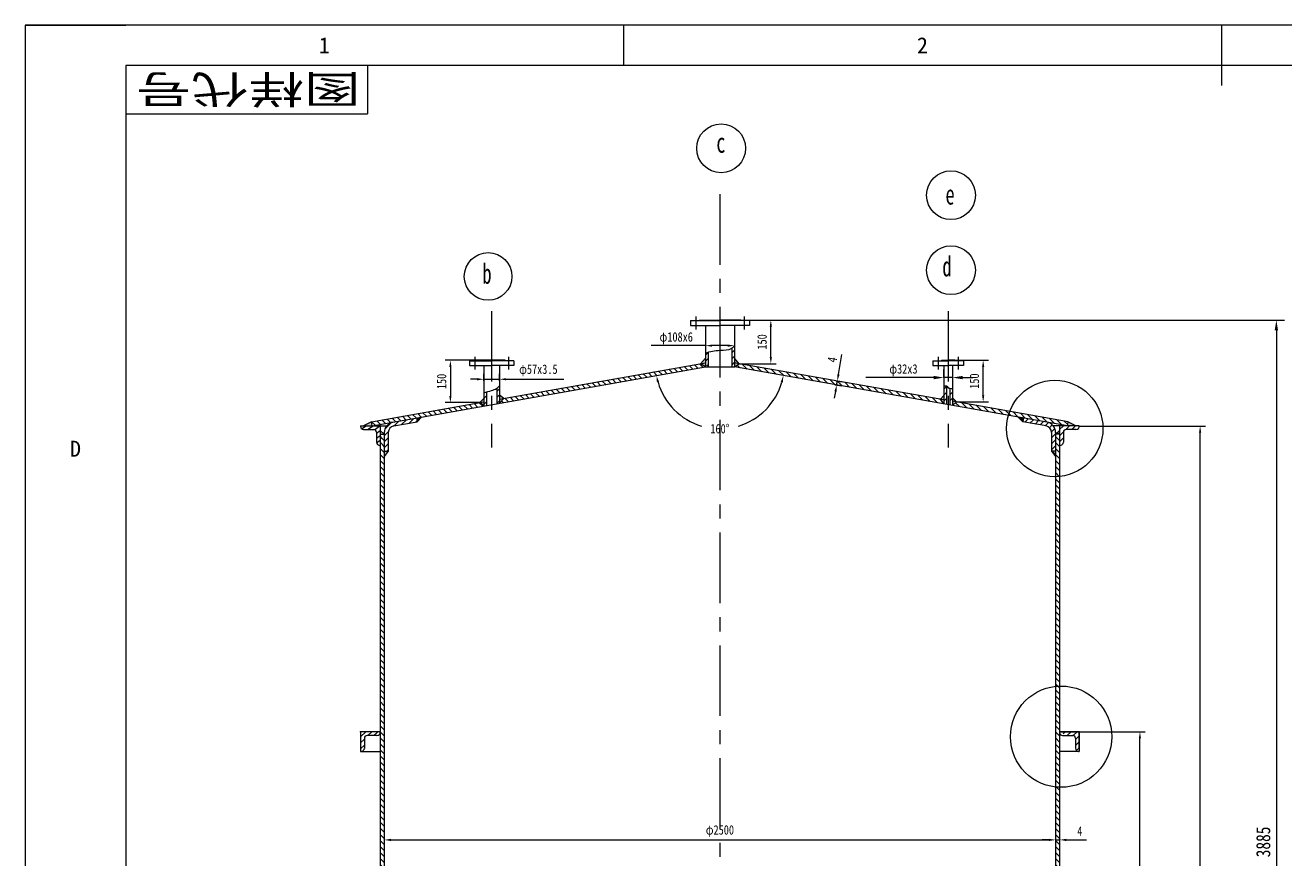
# Model space of a CAD drawing. Extents: x -391 to 8535, y -402 to 12465.
# Drawn here: x -375 to 4316, y 9362 to 12465 of the extents above; entities that cross this region are included whole.
import ezdxf
from ezdxf.enums import TextEntityAlignment as Align

# ---------------------------------------------------------------- set-up
doc = ezdxf.new("R2010")
doc.units = 0
doc.header["$LTSCALE"] = 15
doc.linetypes.add('CENTER', pattern=[2, 1.25, -0.25, 0.25, -0.25])
doc.layers.get('0').update_dxf_attribs({"linetype": 'CONTINUOUS'})
doc.layers.get('DEFPOINTS').update_dxf_attribs({"linetype": 'CONTINUOUS'})
for name, color, linetype in [('1轮廓实线层', 7, 'CONTINUOUS'), ('2细线层', 3, 'CONTINUOUS'), ('3中心线层', 1, 'CENTER'), ('5剖面线层', 2, 'CONTINUOUS'), ('6文字层', 3, 'CONTINUOUS'), ('7标注层', 4, 'CONTINUOUS'), ('8符号标注层', 31, 'CONTINUOUS'), ('PARA2', 7, 'CONTINUOUS'), ('图框层', 7, 'CONTINUOUS')]:
    doc.layers.add(name, color=color, linetype=linetype)
doc.styles.add('PC_TEXTSTYLE', font='simfang.ttf', dxfattribs={"width": 0.8})
doc.dimstyles.new('TH_GBDIM', dxfattribs={"dimscale": 15, "dimtxt": 3.5, "dimasz": 2.5, "dimexe": 2, "dimexo": 0, "dimgap": 1.5, "dimtad": 1, "dimdec": 1, "dimzin": 0, "dimdsep": 46, "dimtxsty": 'PC_TEXTSTYLE', "dimcen": 2.5, "dimadec": 0, "dimazin": 0, "dimtfac": 0.714286, "dimtdec": 4, "dimtmove": 0, "dimatfit": 3, "dimfxl": 0, "dimtolj": 1, "dimtzin": 0, "dimarcsym": 0})
pattern_1 = [(45, (369.862, 4102.847), (-11.22532, 11.22532), [])]
pattern_2 = [(135, (369.862, 4102.847), (-11.22532, -11.22532), [])]

# ---------------------------------------------------------------- blocks, each defined once
blk = doc.blocks.new('*D13')
at = {"color": 0, "linetype": 'ByBlock', "ltscale": 14}
for p, q in [((992.2, 7114.8), (818.5, 7114.8)), ((838.5, 7089.8), (838.5, 6982.1)), ((948.5, 6957.1), (818.5, 6957.1))]:
    blk.add_line(p, q, dxfattribs=at)
for points in [[(834.4, 7089.8), (842.7, 7089.8), (838.5, 7114.8)], [(834.4, 6982.1), (842.7, 6982.1), (838.5, 6957.1)]]:
    blk.add_solid(points, dxfattribs=at)
at = {"layer": 'DEFPOINTS', "color": 0, "linetype": 'ByBlock', "ltscale": 14}
for p in [(992.2, 7114.8), (838.5, 6957.1), (948.5, 6957.1)]:
    blk.add_point(p, dxfattribs=at)
at = {"color": 3, "linetype": 'ByBlock', "ltscale": 14, "insert": (806, 7035.9), "char_height": 35, "attachment_point": 5, "rotation": 90, "style": 'PC_TEXTSTYLE'}
blk.add_mtext('\\A1;150{}{}', dxfattribs=at)
blk = doc.blocks.new('*D17')
at = {"color": 0, "linetype": 'ByBlock', "ltscale": 14}
for p, q in [((1919.7, 7264.2), (2051.8, 7264.2)), ((2031.8, 7127), (2031.8, 7239.2)), ((1914.1, 7102), (2051.8, 7102))]:
    blk.add_line(p, q, dxfattribs=at)
for points in [[(2027.6, 7239.2), (2036, 7239.2), (2031.8, 7264.2)], [(2027.6, 7127), (2036, 7127), (2031.8, 7102)]]:
    blk.add_solid(points, dxfattribs=at)
at = {"layer": 'DEFPOINTS', "color": 0, "linetype": 'ByBlock', "ltscale": 14}
for p in [(1919.7, 7264.2), (2031.8, 7264.2), (1914.1, 7102)]:
    blk.add_point(p, dxfattribs=at)
at = {"color": 3, "linetype": 'ByBlock', "ltscale": 14, "insert": (1999.3, 7183.1), "char_height": 35, "attachment_point": 5, "rotation": 90, "style": 'PC_TEXTSTYLE'}
blk.add_mtext('\\A1;150{}{}', dxfattribs=at)
blk = doc.blocks.new('*D18')
at = {"color": 0, "linetype": 'ByBlock', "ltscale": 14}
for start, end in [(195.9748, 253.3794), (286.6206, 344.0252)]:
    blk.add_arc((1842.2, 7099.4), 239.8, start, end, dxfattribs=at)
for points in [[(1607.5, 7032.5), (1615.6, 7034.3), (1606, 7057.8)], [(2068.7, 7034.3), (2076.8, 7032.5), (2078.4, 7057.8)]]:
    blk.add_solid(points, dxfattribs=at)
at = {"layer": 'DEFPOINTS', "color": 0, "linetype": 'ByBlock', "ltscale": 14}
for p in [(1788.2, 7089.9), (1896.2, 7089.9), (547.3, 6871.1), (1734.5, 6885.1), (3137, 6871.1)]:
    blk.add_point(p, dxfattribs=at)
at = {"color": 3, "linetype": 'ByBlock', "ltscale": 14, "insert": (1842.2, 6859.6), "char_height": 35, "attachment_point": 5, "style": 'PC_TEXTSTYLE'}
blk.add_mtext('\\A1;160°{}{}', dxfattribs=at)
blk = doc.blocks.new('*D22')
at = {"color": 0, "linetype": 'ByBlock', "ltscale": 14}
for p, q in [((2717.2, 7114.8), (2842.5, 7114.8)), ((2822.5, 6984.4), (2822.5, 7089.8)), ((2722.6, 6959.4), (2842.5, 6959.4))]:
    blk.add_line(p, q, dxfattribs=at)
for points in [[(2818.4, 7089.8), (2826.7, 7089.8), (2822.5, 7114.8)], [(2818.4, 6984.4), (2826.7, 6984.4), (2822.5, 6959.4)]]:
    blk.add_solid(points, dxfattribs=at)
at = {"layer": 'DEFPOINTS', "color": 0, "linetype": 'ByBlock', "ltscale": 14}
for p in [(2717.2, 7114.8), (2822.5, 7114.8), (2722.6, 6959.4)]:
    blk.add_point(p, dxfattribs=at)
at = {"color": 3, "linetype": 'ByBlock', "ltscale": 14, "insert": (2790, 7037.1), "char_height": 35, "attachment_point": 5, "rotation": 90, "style": 'PC_TEXTSTYLE'}
blk.add_mtext('\\A1;150{}{}', dxfattribs=at)
blk = doc.blocks.new('*D25')
at = {"color": 0, "linetype": 'ByBlock', "ltscale": 14}
for p, q in [((3092.2, 5447.2), (3092.2, 5309.1)), ((3107.2, 5447.2), (3107.2, 5309.1)), ((3067.2, 5329.1), (3042.2, 5329.1)), ((3092.2, 5329.1), (3107.2, 5329.1)), ((3132.2, 5329.1), (3207.2, 5329.1))]:
    blk.add_line(p, q, dxfattribs=at)
for points in [[(3067.2, 5333.3), (3067.2, 5324.9), (3092.2, 5329.1)], [(3132.2, 5333.3), (3132.2, 5324.9), (3107.2, 5329.1)]]:
    blk.add_solid(points, dxfattribs=at)
at = {"layer": 'DEFPOINTS', "color": 0, "linetype": 'ByBlock', "ltscale": 14}
for p in [(3092.2, 5447.2), (3107.2, 5447.2), (3107.2, 5329.1)]:
    blk.add_point(p, dxfattribs=at)
at = {"color": 3, "linetype": 'ByBlock', "ltscale": 14, "insert": (3182.2, 5361.6), "char_height": 35, "attachment_point": 5, "style": 'PC_TEXTSTYLE'}
blk.add_mtext('\\A1;4{}{}', dxfattribs=at)
blk = doc.blocks.new('*D29')
at = {"color": 0, "linetype": 'ByBlock', "ltscale": 14}
for p, q in [((3180.2, 5731.7), (3426.3, 5731.7)), ((3406.3, 4606.7), (3406.3, 5706.7)), ((3426.3, 4581.7), (3386.3, 4581.7))]:
    blk.add_line(p, q, dxfattribs=at)
for points in [[(3402.1, 5706.7), (3410.4, 5706.7), (3406.3, 5731.7)], [(3402.1, 4606.7), (3410.4, 4606.7), (3406.3, 4581.7)]]:
    blk.add_solid(points, dxfattribs=at)
at = {"layer": 'DEFPOINTS', "color": 0, "linetype": 'ByBlock', "ltscale": 14}
for p in [(3180.2, 5731.7), (3406.3, 5731.7), (3426.3, 4581.7)]:
    blk.add_point(p, dxfattribs=at)
at = {"color": 3, "linetype": 'ByBlock', "ltscale": 14, "insert": (3373.8, 5156.7), "char_height": 35, "attachment_point": 5, "rotation": 90, "style": 'PC_TEXTSTYLE'}
blk.add_mtext('\\A1;1150{}{}', dxfattribs=at)
blk = doc.blocks.new('*D31')
at = {"color": 0, "linetype": 'ByBlock', "ltscale": 14}
for p, q in [((2283.8, 7062.2), (2296.8, 7136)), ((2273.3, 7038.6), (2299.2, 7034.1)), ((2276.9, 7022.8), (2279.5, 7037.5)), ((2272.5, 6998.1), (2268.2, 6973.5)), ((2270.7, 7023.8), (2296.6, 7019.3))]:
    blk.add_line(p, q, dxfattribs=at)
for points in [[(2279.7, 7062.9), (2287.9, 7061.4), (2279.5, 7037.5)], [(2268.4, 6998.9), (2276.6, 6997.4), (2276.9, 7022.8)]]:
    blk.add_solid(points, dxfattribs=at)
at = {"layer": 'DEFPOINTS', "color": 0, "linetype": 'ByBlock', "ltscale": 14}
for p in [(2273.3, 7038.6), (2279.5, 7037.5), (2270.7, 7023.8)]:
    blk.add_point(p, dxfattribs=at)
at = {"color": 0, "linetype": 'ByBlock', "ltscale": 14, "insert": (2260.5, 7117), "char_height": 35, "attachment_point": 5, "rotation": 80, "style": 'PC_TEXTSTYLE'}
blk.add_mtext('\\A1;4{}{}', dxfattribs=at)
blk = doc.blocks.new('*D32')
at = {"color": 0, "linetype": 'ByBlock', "ltscale": 14}
for p, q in [((3180.2, 6869.8), (3650.4, 6869.8)), ((3630.4, 3404), (3630.4, 6844.8)), ((3426.3, 3379), (3650.4, 3379))]:
    blk.add_line(p, q, dxfattribs=at)
for points in [[(3626.2, 6844.8), (3634.6, 6844.8), (3630.4, 6869.8)], [(3626.2, 3404), (3634.6, 3404), (3630.4, 3379)]]:
    blk.add_solid(points, dxfattribs=at)
at = {"layer": 'DEFPOINTS', "color": 0, "linetype": 'ByBlock', "ltscale": 14}
for p in [(3180.2, 6869.8), (3630.4, 6869.8), (3426.3, 3379)]:
    blk.add_point(p, dxfattribs=at)
at = {"color": 3, "linetype": 'ByBlock', "ltscale": 14, "insert": (3597.9, 5124.4), "char_height": 35, "attachment_point": 5, "rotation": 90, "style": 'PC_TEXTSTYLE'}
blk.add_mtext('\\A1;3500{}{}', dxfattribs=at)
blk = doc.blocks.new('*D61')
at = {"color": 0, "linetype": 'ByBlock', "ltscale": 14}
for p, q in [((2212, 11367), (4314.2, 11367)), ((4284.2, 11329.5), (4284.2, 7519.4)), ((4020.3, 7481.9), (4314.2, 7481.9))]:
    blk.add_line(p, q, dxfattribs=at)
for points in [[(4278, 11329.5), (4290.5, 11329.5), (4284.2, 11367)], [(4278, 7519.4), (4290.5, 7519.4), (4284.2, 7481.9)]]:
    blk.add_solid(points, dxfattribs=at)
at = {"layer": 'DEFPOINTS', "color": 0, "linetype": 'ByBlock', "ltscale": 14}
for p in [(2212, 11367), (4020.3, 7481.9), (4284.2, 7481.9)]:
    blk.add_point(p, dxfattribs=at)
at = {"color": 3, "linetype": 'ByBlock', "ltscale": 14, "insert": (4235.5, 9424.4), "char_height": 52.5, "attachment_point": 5, "rotation": 90, "style": 'PC_TEXTSTYLE'}
blk.add_mtext('\\A1;3885{}{}', dxfattribs=at)

msp = doc.modelspace()

# ---------------------------------------------------------------- hatches: boundary and pattern name
at = {"layer": '5剖面线层', "ltscale": 14}
h = msp.add_hatch(dxfattribs=at)
h.set_pattern_fill('ANSI31', color=256, scale=5, style=0)
h.set_pattern_definition([(45, (971.168, 6233.18), (-11.22532, 11.22532), [])])
edge = h.paths.add_edge_path()
edge.add_spline(control_points=[(2168.02, 11247.79), (2164.68, 11247.02), (2161.35, 11246.22), (2158.02, 11245.43)], knot_values=[0, 0, 0, 0, 10.4455909, 10.4455909, 10.4455909, 10.4455909], degree=3, periodic=0)
edge.add_line((2158.02, 11245.43), (2158.02, 11197.03))
edge.add_line((2158.02, 11197.03), (2168.02, 11197.03))
edge.add_line((2168.02, 11197.03), (2168.02, 11247.79))
edge = h.paths.add_edge_path()
edge.add_spline(control_points=[(2266.02, 11271.89), (2262.83, 11268.48), (2259.65, 11265.07), (2256.02, 11262.55)], knot_values=[99.4847343, 99.4847343, 99.4847343, 99.4847343, 113.1677963, 113.1677963, 113.1677963, 113.1677963], degree=3, periodic=0)
edge.add_line((2256.02, 11262.55), (2256.02, 11197.03))
edge.add_line((2256.02, 11197.03), (2266.02, 11197.03))
edge.add_line((2266.02, 11197.03), (2266.02, 11271.89))
h = msp.add_hatch(color=256, dxfattribs=at)
h.paths.add_polyline_path([(2158.02, 11224.83), (2140.06, 11204.81), (2158.02, 11207.97)])
h.paths.add_polyline_path([(2158.02, 11207.97), (2140.06, 11204.81), (2158.02, 11192.74)])
h.paths.add_polyline_path([(2266.02, 11224.83), (2266.02, 11207.97), (2283.97, 11204.81)])
h.paths.add_polyline_path([(2283.97, 11204.81), (2266.02, 11207.97), (2266.02, 11192.74)])
h = msp.add_hatch(dxfattribs=at)
h.set_pattern_fill('ANSI31', color=256, scale=5, angle=90, style=0)
h.set_pattern_definition(pattern_2)
h.paths.add_polyline_path([(914.55, 10988.72), (917.16, 10973.94), (1333.02, 11047.27), (1333.02, 11047.62), (1318.34, 11059.91)])
h.paths.add_polyline_path([(1407.4, 11075.62), (1391.02, 11057.5), (2158.02, 11192.74), (2140.06, 11204.81)])
h = msp.add_hatch(dxfattribs=at)
h.set_pattern_fill('ANSI31', color=256, scale=5, angle=90, style=0)
h.set_pattern_definition(pattern_2)
h.paths.add_polyline_path([(2283.97, 11204.81), (2266.02, 11192.74), (3045.52, 11055.29), (3033.02, 11072.73)])
h.paths.add_polyline_path([(3092.51, 11062.24), (3078.52, 11049.47), (3506.88, 10973.94), (3509.48, 10988.72)])
h = msp.add_hatch(dxfattribs=at)
h.set_pattern_fill('ANSI31', color=256, scale=5, style=0)
h.set_pattern_definition([(45, (-1278.832, 6083.761), (-11.22532, 11.22532), [])])
edge = h.paths.add_edge_path()
edge.add_spline(control_points=[(1343.02, 11099.32), (1339.68, 11098.22), (1336.35, 11097.11), (1333.02, 11096.01)], knot_values=[0, 0, 0, 0, 10.6050562, 10.6050562, 10.6050562, 10.6050562], degree=3, periodic=0)
edge.add_line((1333.02, 11096.01), (1333.02, 11047.62))
edge.add_line((1333.02, 11047.62), (1343.02, 11047.62))
edge.add_line((1343.02, 11047.62), (1343.02, 11099.32))
edge = h.paths.add_edge_path()
edge.add_spline(control_points=[(1391.02, 11122.47), (1387.87, 11119.08), (1384.72, 11115.68), (1381.02, 11113.13)], knot_values=[50.9990638, 50.9990638, 50.9990638, 50.9990638, 64.6821258, 64.6821258, 64.6821258, 64.6821258], degree=3, periodic=0)
edge.add_line((1381.02, 11113.13), (1381.02, 11047.62))
edge.add_line((1381.02, 11047.62), (1391.02, 11047.62))
edge.add_line((1391.02, 11047.62), (1391.02, 11122.47))
h = msp.add_hatch(color=256, dxfattribs=at)
h.paths.add_polyline_path([(1318.34, 11059.91), (1333.02, 11047.62), (1333.02, 11062.5)])
h.paths.add_polyline_path([(1318.34, 11059.91), (1333.02, 11062.5), (1333.02, 11074.7)])
h.paths.add_polyline_path([(1391.02, 11057.5), (1407.4, 11075.62), (1391.02, 11072.73)])
h.paths.add_polyline_path([(1391.02, 11072.73), (1407.4, 11075.62), (1391.02, 11087.64)])
h = msp.add_hatch(color=256, dxfattribs=at)
h.paths.add_polyline_path([(3045.52, 11086.5), (3033.02, 11072.73), (3045.52, 11070.53)])
h.paths.add_polyline_path([(3045.52, 11070.53), (3033.02, 11072.73), (3045.52, 11055.29)])
h.paths.add_polyline_path([(3078.52, 11064.71), (3092.51, 11062.24), (3078.52, 11078.14)])
h.paths.add_polyline_path([(3092.51, 11062.24), (3078.52, 11064.71), (3078.52, 11049.47)])
h = msp.add_hatch(color=256, dxfattribs=at)
h.paths.add_polyline_path([(917.15, 10973.94), (917.16, 10973.94), (914.55, 10988.72), (884.81, 10973.94)])
h.paths.add_polyline_path([(962.02, 10942.45), (947.02, 10955.88), (947.02, 10942.45)])
h.paths.add_polyline_path([(962.02, 10878.93), (962.02, 10859.27), (977.02, 10878.93)])
h = msp.add_hatch(dxfattribs=at)
h.set_pattern_fill('ANSI31', color=256, scale=5, style=0)
h.set_pattern_definition(pattern_1)
h.paths.add_polyline_path([(997.68, 10972.91), (1084.5, 10988.22), (1081.89, 11002.99), (995.07, 10987.68, 0.3639702), (962.02, 10948.29), (962.02, 10878.93), (977.02, 10878.93), (977.02, 10948.29, -0.3639702)])
for points in [[(1102.34, 11006.6), (1081.89, 11002.99), (1084.5, 10988.22)], [(3342.14, 11002.99), (3321.7, 11006.6), (3339.54, 10988.22)]]:
    msp.add_hatch(color=256, dxfattribs=at).paths.add_polyline_path(points)
h = msp.add_hatch(dxfattribs=at)
h.set_pattern_fill('ANSI31', color=256, scale=5, style=0)
h.set_pattern_definition(pattern_1)
h.paths.add_polyline_path([(3447.02, 10948.29), (3447.02, 10878.93), (3462.02, 10878.93), (3462.02, 10948.29, 0.3639702), (3428.96, 10987.68), (3342.14, 11002.99), (3339.54, 10988.22), (3426.36, 10972.91, -0.3639702)])
h = msp.add_hatch(color=256, dxfattribs=at)
h.paths.add_polyline_path([(3539.23, 10973.94), (3509.48, 10988.72), (3506.88, 10973.94)])
h.paths.add_polyline_path([(3462.02, 10942.45), (3477.02, 10942.45), (3477.02, 10955.88)])
h.paths.add_polyline_path([(3462.02, 10859.27), (3462.02, 10878.93), (3447.02, 10878.93)])
h = msp.add_hatch(dxfattribs=at)
h.set_pattern_fill('ANSI31', color=256, scale=5, angle=90, style=0)
h.set_pattern_definition(pattern_2)
h.paths.add_polyline_path([(962.02, 10942.45), (947.02, 10942.45), (947.02, 10926.68), (962.02, 10926.68)])
h = msp.add_hatch(dxfattribs=at)
h.set_pattern_fill('ANSI31', color=256, scale=5, angle=90, style=0)
h.set_pattern_definition(pattern_2)
h.paths.add_polyline_path([(3491.02, 10912.28), (3491.02, 10949.94, -0.4142136), (3501.02, 10959.94), (3538.69, 10959.94, 0.3962838), (3550.02, 10971.27), (3550.02, 10971.99, -0.4323736), (3537.97, 10959.94), (3501.02, 10959.94, 0.4142136), (3491.02, 10949.94), (3491.02, 10913.08, -0.4770783), (3477.02, 10900.95), (3477.02, 10642.97), (3462.02, 10642.97), (3462.02, 10859.27), (3447.02, 10878.93), (3462.02, 10878.93), (3462.02, 10942.45), (3477.02, 10955.88), (3477.02, 10910.95), (3477.02, 10910.95), (3477.02, 10900.95, 0.4566638)])
h = msp.add_hatch(dxfattribs=at)
h.set_pattern_fill('ANSI31', color=256, scale=5, style=0)
h.set_pattern_definition(pattern_1)
h.paths.add_polyline_path([(3501.02, 10959.94), (3538.69, 10959.94, 0.3962838), (3550.02, 10971.27), (3550.02, 10971.99, 0.0420497), (3549.8, 10973.94), (3477.02, 10973.95), (3477.02, 10910.95), (3477.02, 10910.95), (3477.02, 10900.95, 0.4566638), (3491.02, 10912.28), (3491.02, 10949.94, -0.4142136)])
h = msp.add_hatch(dxfattribs=at)
h.set_pattern_fill('ANSI31', color=256, scale=5, angle=90, style=0)
h.set_pattern_definition(pattern_2)
h.paths.add_polyline_path([(962.02, 10926.68), (947.02, 10926.68), (947.02, 10910.95), (947.02, 10910.95), (947.02, 10910.08), (962.02, 10910.08)])
h = msp.add_hatch(dxfattribs=at)
h.set_pattern_fill('ANSI31', color=256, scale=5, angle=90, style=0)
h.set_pattern_definition(pattern_2)
h.paths.add_polyline_path([(962.02, 10910.08), (947.02, 10910.08), (947.02, 10849.44), (962.02, 10849.44)])
h = msp.add_hatch(dxfattribs=at)
h.set_pattern_fill('ANSI31', color=256, scale=5, angle=90, style=0)
h.set_pattern_definition(pattern_2)
h.paths.add_polyline_path([(947.02, 10849.44), (962.02, 10849.44), (962.02, 10900.95), (947.02, 10900.95)])
h = msp.add_hatch(dxfattribs=at)
h.set_pattern_fill('ANSI31', color=256, scale=5, angle=90, style=0)
h.set_pattern_definition(pattern_2)
h.paths.add_polyline_path([(962.02, 10849.44), (947.02, 10849.44), (947.02, 10001.32), (962.02, 10001.32)])
h = msp.add_hatch(dxfattribs=at)
h.set_pattern_fill('ANSI31', color=256, scale=5, angle=90, style=0)
h.set_pattern_definition(pattern_2)
h.paths.add_polyline_path([(3477.02, 10642.97), (3462.02, 10642.97), (3462.02, 9891.82), (3477.02, 9891.82)])
h = msp.add_hatch(dxfattribs=at)
h.set_pattern_fill('ANSI31', color=256, scale=5, angle=90, style=0)
h.set_pattern_definition(pattern_2)
h.paths.add_polyline_path([(962.02, 10001.32), (947.02, 10001.32), (947.02, 9832.57, -0.0153348), (947.02, 9831.85), (947.02, 9820.52, -0.1526864), (947.02, 9820.52), (947.02, 9761.52), (962.02, 9761.52)])
h = msp.add_hatch(dxfattribs=at)
h.set_pattern_fill('ANSI31', color=256, scale=5, angle=90, style=0)
h.set_pattern_definition(pattern_2)
h.paths.add_polyline_path([(3477.02, 9891.82), (3462.02, 9891.82), (3462.02, 9834.52), (3477.02, 9834.52)])
h = msp.add_hatch(dxfattribs=at)
h.set_pattern_fill('ANSI31', color=256, scale=5, style=0)
h.set_pattern_definition(pattern_1)
h.paths.add_polyline_path([(940.82, 9834.52), (874.02, 9834.52), (874.02, 9761.52), (874.02, 9761.52), (878.2, 9761.52, 0.3540228), (888.02, 9772.85), (888.02, 9810.52, -0.4142136), (898.02, 9820.52), (935.69, 9820.52, 0.1149403), (940.82, 9821.88)])
h = msp.add_hatch(dxfattribs=at)
h.set_pattern_fill('ANSI31', color=256, scale=5, angle=90, style=0)
h.set_pattern_definition(pattern_2)
h.paths.add_polyline_path([(3477.02, 9820.52, -0.1526864), (3477.02, 9820.52), (3477.02, 9834.52), (3462.02, 9834.52), (3462.02, 9761.52), (3477.02, 9761.52)])
h = msp.add_hatch(dxfattribs=at)
h.set_pattern_fill('ANSI31', color=256, scale=5, style=0)
h.set_pattern_definition(pattern_1)
h.paths.add_polyline_path([(3550.02, 9834.52), (3490.74, 9834.52), (3489.01, 9820.52), (3526.02, 9820.52, -0.4142136), (3536.02, 9810.52), (3536.02, 9772.85, 0.4566675), (3550.02, 9761.52)])
h = msp.add_hatch(dxfattribs=at)
h.set_pattern_fill('ANSI31', color=256, scale=5, angle=90, style=0)
h.set_pattern_definition(pattern_2)
h.paths.add_polyline_path([(962.02, 9761.52), (947.02, 9761.52), (947.02, 9138.3), (962.02, 9138.3)])
h = msp.add_hatch(dxfattribs=at)
h.set_pattern_fill('ANSI31', color=256, scale=5, angle=90, style=0)
h.set_pattern_definition(pattern_2)
h.paths.add_polyline_path([(3477.02, 9761.52), (3462.02, 9761.52), (3462.02, 9458.27), (3477.02, 9458.27)])
h = msp.add_hatch(dxfattribs=at)
h.set_pattern_fill('ANSI31', color=256, scale=5, angle=90, style=0)
h.set_pattern_definition(pattern_2)
h.paths.add_polyline_path([(3477.02, 9458.27), (3462.02, 9458.27), (3462.02, 8684.52), (3477.02, 8684.52)])

# ---------------------------------------------------------------- linework, layer by layer
at = {"ltscale": 14}
for p, q in [((3479.69, 10900.95), (3477.02, 10900.95)), ((876.69, 9761.52), (874.02, 9761.52)), ((3547.35, 9761.52), (3550.02, 9761.52))]:
    msp.add_line(p, q, dxfattribs=at)
at = {"layer": '1轮廓实线层', "ltscale": 14}
for p, q in [((2102.02, 11365.03), (2212.02, 11365.03)), ((2134.52, 11367.03), (2212.02, 11367.03)), ((2289.52, 11367.03), (2212.02, 11367.03)), ((2322.02, 11365.03), (2212.02, 11365.03)), ((2102.02, 11347.03), (2212.02, 11347.03)), ((2322.02, 11347.03), (2212.02, 11347.03)), ((1279.52, 11215.62), (1362.02, 11215.62)), ((1312.02, 11217.62), (1362.02, 11217.62)), ((1412.02, 11217.62), (1362.02, 11217.62)), ((1444.52, 11215.62), (1362.02, 11215.62)), ((2140.06, 11204.81), (2158.02, 11224.83)), ((2214.62, 11217.03), (2214.62, 11217.03)), ((2283.97, 11204.81), (2266.02, 11224.83)), ((3004.52, 11215.62), (3062.02, 11215.62)), ((3037.02, 11217.62), (3062.02, 11217.62)), ((3087.02, 11217.62), (3062.02, 11217.62)), ((3119.52, 11215.62), (3062.02, 11215.62)), ((917.16, 10973.94), (2158.02, 11192.74)), ((1279.52, 11197.62), (1362.02, 11197.62)), ((1444.52, 11197.62), (1362.02, 11197.62)), ((1391.02, 11072.73), (2158.02, 11207.97)), ((2158.02, 11192.74), (2140.06, 11204.81)), ((2158.02, 11192.74), (2266.02, 11192.74)), ((3045.52, 11070.53), (2264.35, 11208.27)), ((2266.02, 11192.74), (2283.97, 11204.81)), ((3506.88, 10973.94), (2266.02, 11192.74)), ((3004.52, 11197.62), (3062.02, 11197.62)), ((3119.52, 11197.62), (3062.02, 11197.62)), ((1318.34, 11059.91), (1333.02, 11074.7)), ((1407.4, 11075.62), (1391.02, 11087.64)), ((1391.02, 11057.5), (1407.4, 11075.62)), ((3033.02, 11072.73), (3045.52, 11086.5)), ((3045.52, 11055.29), (3033.02, 11072.73)), ((3092.51, 11062.24), (3078.52, 11078.14)), ((914.55, 10988.72), (1333.02, 11062.5)), ((1333.02, 11047.62), (1318.34, 11059.91)), ((3509.48, 10988.72), (3078.52, 11064.71)), ((3078.52, 11049.47), (3092.51, 11062.24)), ((914.55, 10988.72), (884.81, 10973.94)), ((917.16, 10973.94), (914.55, 10988.72)), ((997.68, 10972.91), (1084.5, 10988.22)), ((1081.89, 11002.99), (1084.5, 10988.22)), ((1084.5, 10988.22), (1102.34, 11006.6)), ((3339.54, 10988.22), (3321.7, 11006.6)), ((3342.14, 11002.99), (3339.54, 10988.22)), ((3426.36, 10972.91), (3339.54, 10988.22)), ((3506.88, 10973.94), (3509.48, 10988.72)), ((3509.48, 10988.72), (3539.23, 10973.94)), ((874.24, 10973.94), (971.33, 10973.94)), ((885.3, 10959.94), (923.01, 10959.94)), ((923.01, 10959.94), (923.01, 10959.94)), ((932.01, 10973.95), (932.01, 10973.95)), ((933.01, 10949.94), (933.08, 10911.43)), ((947.01, 10973.95), (947.02, 10910.95)), ((947.02, 10973.95), (947.02, 10910.95)), ((962.02, 10942.45), (947.02, 10955.88)), ((947.02, 10942.45), (947.02, 8446.87)), ((947.02, 10942.45), (962.02, 10942.45)), ((962.02, 10948.29), (962.02, 7511.85)), ((977.02, 10948.29), (977.02, 10878.93)), ((3447.02, 10948.29), (3447.02, 10878.93)), ((3477.02, 10973.95), (3452.71, 10973.95)), ((3462.02, 10942.45), (3477.02, 10955.88)), ((3462.02, 10948.29), (3462.02, 8378.05)), ((3477.02, 10942.45), (3462.02, 10942.45)), ((3549.8, 10973.94), (3477.02, 10973.95)), ((3477.02, 10973.95), (3477.02, 10910.95)), ((3477.02, 10973.95), (3477.02, 10910.95)), ((3477.02, 10942.46), (3477.02, 8378.05)), ((3477.02, 10942.46), (3477.02, 9661.28)), ((3491.02, 10949.94), (3491.02, 10912.28)), ((3492.02, 10973.95), (3492.02, 10973.95)), ((3538.69, 10959.94), (3501.02, 10959.94)), ((3550.02, 10973.94), (3550.02, 10971.27)), ((962.02, 10878.93), (977.02, 10878.93)), ((977.02, 10878.93), (962.02, 10859.27)), ((3447.02, 10878.93), (3462.02, 10859.27)), ((3462.02, 10878.93), (3447.02, 10878.93)), ((947.02, 9834.52), (874.02, 9834.52)), ((874.02, 9834.52), (874.02, 9761.52)), ((888.02, 9810.52), (888.02, 9772.85)), ((935.69, 9820.52), (898.02, 9820.52)), ((947.02, 9834.52), (947.02, 9831.85)), ((947.02, 9831.85), (947.02, 9831.85)), ((3477.02, 9834.52), (3550.02, 9834.52)), ((3550.02, 9834.52), (3477.02, 9834.52)), ((3477.02, 9834.52), (3477.02, 9831.85)), ((3488.35, 9820.52), (3526.02, 9820.52)), ((3488.35, 9820.52), (3526.02, 9820.52)), ((3536.02, 9810.52), (3536.02, 9772.85)), ((3536.02, 9810.52), (3536.02, 9772.85)), ((3550.02, 9834.52), (3550.02, 9761.52)), ((3550.02, 9771.52), (3550.02, 9834.52)), ((3565.02, 9834.52), (3565.02, 9834.52)), ((3565.02, 9834.52), (3565.02, 9834.52)), ((874.02, 9761.52), (947.02, 9761.52)), ((3547.35, 9761.52), (3477.02, 9761.52))]:
    msp.add_line(p, q, dxfattribs=at)
at = {"layer": '1轮廓实线层', "ltscale": 21}
for p, q in [((2102.02, 11365.03), (2102.02, 11347.03)), ((2134.52, 11367.03), (2134.52, 11365.03)), ((2289.52, 11367.03), (2289.52, 11365.03)), ((2322.02, 11365.03), (2322.02, 11347.03)), ((2158.02, 11347.03), (2158.02, 11192.74)), ((2266.02, 11347.03), (2266.02, 11192.74)), ((2256.02, 11262.55), (2256.02, 11192.74)), ((1279.52, 11215.62), (1279.52, 11197.62)), ((1312.02, 11217.62), (1312.02, 11215.62)), ((1412.02, 11217.62), (1412.02, 11215.62)), ((1444.52, 11215.62), (1444.52, 11197.62)), ((2168.02, 11248.73), (2168.02, 11192.74)), ((3004.52, 11215.62), (3004.52, 11197.62)), ((3037.02, 11217.62), (3037.02, 11215.62)), ((3087.02, 11217.62), (3087.02, 11215.62)), ((3119.52, 11215.62), (3119.52, 11197.62)), ((1333.02, 11197.62), (1333.02, 11047.62)), ((1391.02, 11197.62), (1391.02, 11057.5)), ((3045.52, 11197.62), (3045.52, 11055.29)), ((3078.52, 11197.62), (3078.52, 11049.47)), ((3055.52, 11122.68), (3055.52, 11052.98)), ((1343.02, 11099.32), (1343.02, 11047.62)), ((1381.02, 11113.13), (1381.02, 11055.73)), ((3068.52, 11113.13), (3068.52, 11051.24))]:
    msp.add_line(p, q, dxfattribs=at)
at = {"layer": '1轮廓实线层', "color": 3, "ltscale": 14}
for p, q in [((3045.52, 11153.1), (3045.52, 11183.1)), ((3008.02, 11153.1), (2755.25, 11153.1)), ((3078.52, 11153.1), (3045.52, 11153.1)), ((3078.52, 11158.28), (3078.52, 11123.1)), ((3116.02, 11153.1), (3153.52, 11153.1))]:
    msp.add_line(p, q, dxfattribs=at)
at = {"layer": '1轮廓实线层', "ltscale": 14}
for centre, radius, start, end in [((1002.02, 10948.29), 40, 100, 180), ((3422.02, 10948.29), 40, 0, 80), ((885.7, 10971.63), 11.7, 168.61134, 271.77732), ((923.01, 10949.94), 10, 0.00497, 90.00497), ((1002.02, 10948.29), 25, 100, 180), ((3422.02, 10948.29), 25, 0, 80), ((3501.02, 10949.94), 10, 89.99503, 179.99503), ((3538.33, 10971.63), 11.7, 268.22268, 11.38361), ((944.93, 10912.68), 11.92, 178.0843, 280.10396), ((3479.11, 10912.68), 11.92, 259.89604, 1.9157), ((898.02, 9810.52), 10, 90.00008, 180.00008), ((935.33, 9832.21), 11.7, 268.22773, 11.38109), ((3488.71, 9832.21), 11.7, 181.7571, 271.77227), ((3488.71, 9832.21), 11.7, 181.7571, 271.77227), ((3526.02, 9810.52), 10, 359.99992, 89.99992), ((3526.02, 9810.52), 10, 359.99992, 89.99992), ((876.11, 9773.25), 11.92, 259.90108, 1.92074), ((3547.93, 9773.25), 11.92, 178.07926, 280.09892), ((3547.93, 9773.25), 11.92, 178.07926, 280.09892)]:
    msp.add_arc(centre, radius, start, end, dxfattribs=at)
at = {"layer": '1轮廓实线层', "color": 3, "ltscale": 14}
for points in [[(3008.02, 11159.35), (3008.02, 11146.85), (3045.52, 11153.1)], [(3116.02, 11159.35), (3116.02, 11146.85), (3078.52, 11153.1)]]:
    msp.add_solid(points, dxfattribs=at)
at = {"layer": '2细线层'}
for p in [(900, 12315), (0, 12135)]:
    msp.add_line(p, (900, 12135), dxfattribs=at)
at = {"layer": '2细线层', "ltscale": 14}
for centre, radius in [((2216.56, 12006.66), 90.93), ((3072.55, 11832.09), 90.93), ((3072.55, 11552.77), 90.93), ((1348.93, 11529.49), 88.69)]:
    msp.add_circle(centre, radius, dxfattribs=at)
for points in [[(2158.02, 11245.43), (2212.02, 11254.77), (2256.02, 11262.55), (2266.02, 11271.89)], [(1333.02, 11096.01), (1362.02, 11105.35), (1381.02, 11113.13), (1391.02, 11122.47)], [(3045.52, 11119.44), (3055.52, 11122.68), (3062.02, 11115.39), (3068.52, 11113.13), (3078.52, 11112.15)]]:
    msp.add_spline(points, degree=3, dxfattribs=at)
at = {"layer": '3中心线层', "ltscale": 14}
for p, q in [((2212.02, 11835.91), (2212.02, 7438.01)), ((1362.02, 11400.58), (1362.02, 10892.99)), ((3062.02, 11400.58), (3062.02, 10892.99))]:
    msp.add_line(p, q, dxfattribs=at)
at = {"layer": '3中心线层', "ltscale": 21}
for p, q in [((2122.02, 11380.14), (2122.02, 11332.57)), ((2302.02, 11380.14), (2302.02, 11332.57)), ((1299.52, 11230.72), (1299.52, 11183.15)), ((1424.52, 11230.72), (1424.52, 11183.15)), ((3024.52, 11230.72), (3024.52, 11183.15)), ((3099.52, 11230.72), (3099.52, 11183.15))]:
    msp.add_line(p, q, dxfattribs=at)
at = {"layer": '5剖面线层', "ltscale": 14}
for p, q in [((3045.52, 11110.33), (3055.52, 11120.33)), ((3045.52, 11087.88), (3055.52, 11097.88)), ((3045.52, 11065.43), (3055.52, 11075.43)), ((3068.52, 11110.88), (3070.51, 11112.87)), ((3068.52, 11088.43), (3078.52, 11098.43)), ((3068.52, 11065.98), (3078.52, 11075.98)), ((896.03, 10973.94), (879.36, 10961.81)), ((921.52, 10973.94), (902.29, 10959.94)), ((947.01, 10973.94), (926.77, 10959.21)), ((947.01, 10955.39), (933.02, 10945.21)), ((947.01, 10936.84), (933.05, 10926.68)), ((947.02, 10918.29), (933.72, 10908.61))]:
    msp.add_line(p, q, dxfattribs=at)
at = {"layer": '7标注层', "ltscale": 14}
for p, q in [((2158.02, 11272.03), (1956.35, 11272.03)), ((2158.02, 11290.15), (2158.02, 11252.03)), ((2241.02, 11272.03), (2183.02, 11272.03)), ((2266.02, 11290.15), (2266.02, 11252.03)), ((1333.02, 11140.78), (1333.02, 11166.91)), ((1391.02, 11140.78), (1391.02, 11166.91)), ((1308.02, 11146.91), (1283.02, 11146.91)), ((1333.02, 11146.91), (1391.02, 11146.91)), ((1416.02, 11146.91), (1631.02, 11146.91)), ((962.02, 9542.55), (962.02, 9411.93)), ((3462.02, 9542.55), (3462.02, 9411.93)), ((987.02, 9431.93), (3437.02, 9431.93))]:
    msp.add_line(p, q, dxfattribs=at)
for centre in [(874.01, 10959.94), (3550.02, 10959.94), (947.02, 9820.52), (3477.02, 9820.52)]:
    msp.add_circle(centre, 0.00033, dxfattribs=at)
for p in [(947.01, 10973.95), (947.01, 10973.95), (3477.02, 10973.95), (3477.02, 10973.95), (874.01, 9834.52), (3550.02, 9834.52), (3550.02, 9834.52)]:
    msp.add_point(p, dxfattribs=at)
for points in [[(2183.02, 11276.2), (2183.02, 11267.87), (2158.02, 11272.03)], [(2241.02, 11276.2), (2241.02, 11267.87), (2266.02, 11272.03)], [(1308.02, 11151.08), (1308.02, 11142.74), (1333.02, 11146.91)], [(1416.02, 11151.08), (1416.02, 11142.74), (1391.02, 11146.91)], [(987.02, 9436.1), (987.02, 9427.76), (962.02, 9431.93)], [(3437.02, 9436.1), (3437.02, 9427.76), (3462.02, 9431.93)]]:
    msp.add_solid(points, dxfattribs=at)
at = {"layer": '8符号标注层', "ltscale": 14}
for centre, radius in [((3458.95, 10963.65), 179.48), ((3482.44, 9816.26), 188.58)]:
    msp.add_circle(centre, radius, dxfattribs=at)
at = {"layer": 'PARA2', "color": 6, "ltscale": 14}
for p in [(947.01, 10973.95), (947.02, 10973.95), (3477.02, 10973.95), (3477.02, 10973.95), (874.02, 9834.52), (3550.02, 9834.52), (3550.02, 9834.52)]:
    msp.add_point(p, dxfattribs=at)
at = {"layer": '图框层', "color": 3, "ltscale": 14}
for p, q in [((8535, 12465), (-375, 12465)), ((-375, 12465), (-375, -150)), ((-375, 12465), (0, 12465))]:
    msp.add_line(p, q, dxfattribs=at)
at = {"layer": '图框层', "color": 3}
for p, q in [((-375, 12465), (-375, 12315)), ((1852.5, 12465), (1852.5, 12315)), ((4080, 12465), (4080, 12315))]:
    msp.add_line(p, q, dxfattribs=at)
at = {"layer": '图框层', "ltscale": 14}
msp.add_line((4080, 12465), (4080, 12240), dxfattribs=at)
at = {"layer": '图框层', "color": 7, "ltscale": 14}
for p, q in [((8385, 12315), (0, 12315)), ((0, 12315), (0, 0))]:
    msp.add_line(p, q, dxfattribs=at)

# ---------------------------------------------------------------- texts
at = {"layer": '1轮廓实线层', "color": 3, "style": 'PC_TEXTSTYLE', "width": 0.8}
msp.add_text('φ108x6', height=35, dxfattribs=at).set_placement((1987.25, 11287.03))
at = {"layer": '1轮廓实线层', "color": 3, "insert": (2895.45, 11180.52), "char_height": 35, "attachment_point": 5, "style": 'PC_TEXTSTYLE'}
msp.add_mtext('\\A1;φ32x3', dxfattribs=at)
at = {"layer": '6文字层', "ltscale": 14, "style": 'PC_TEXTSTYLE', "width": 0.667}
for s, p in [('c', (2198.64, 11990.11)), ('e', (3052.02, 11797.27)), ('d', (3040.37, 11529.59)), ('b', (1327.72, 11502.35))]:
    msp.add_text(s, height=75, dxfattribs=at).set_placement(p)
at = {"layer": '6文字层', "style": 'PC_TEXTSTYLE', "width": 1.442562}
msp.add_attdef('图样代号', text='图样代号', height=105, rotation=180, dxfattribs=at).set_placement((873.59, 12278.95), (35.19, 12278.95), align=Align.FIT)
at = {"layer": '7标注层', "color": 3, "ltscale": 14, "char_height": 35, "attachment_point": 5, "style": 'PC_TEXTSTYLE'}
for s, insert in [('φ57x3.5', (1536.02, 11179.41)), ('φ2500', (2212.02, 9464.43))]:
    msp.add_mtext(s, dxfattribs=dict(at, insert=insert))
at = {"layer": '图框层', "color": 3, "style": 'PC_TEXTSTYLE'}
for s, p in [('1', (738.75, 12390)), ('2', (2966.25, 12390)), ('D', (-187.5, 10888.12))]:
    msp.add_text(s, height=60, dxfattribs=at).set_placement(p, align=Align.MIDDLE)

# ---------------------------------------------------------------- dimensions: what is measured, and where the dimension line sits
at = {"layer": '6文字层', "ltscale": 14}
dim = msp.add_aligned_dim(p1=(2640.58, 11126.7), p2=(2643.18, 11141.47), distance=-6.25, text='4{}{}', dimstyle='TH_GBDIM', dxfattribs=at)
dim.commit()
dim.dimension.update_dxf_attribs({"geometry": '*D31', "text_midpoint": (2630.36, 11219.89), "insert": (369.86, 4102.85)})
at = {"layer": '7标注层', "ltscale": 14}
dim = msp.add_linear_dim(base=(4284.22, 7481.85), p1=(2212.02, 11367.03), p2=(4020.27, 7481.85), angle=90, text='3885{}{}', dimstyle='TH_GBDIM', override={"dimgap": 1.5, "dimtad": 1, "dimjust": 0, "dimse1": 0, "dimse2": 0, "dimsd1": 0, "dimsd2": 0, "dimclrt": 3, "dimtvp": 0}, dxfattribs=at)
dim.commit()
dim.dimension.update_dxf_attribs({"geometry": '*D61', "text_midpoint": (4235.47, 9424.44)})
for base, p1, p2, text, picture, middle in [((2401.68, 11367.03), (2283.97, 11204.81), (2289.52, 11367.03), '150{}{}', '*D17', (2369.18, 11285.92)), ((1208.39, 11059.91), (1362.02, 11217.62), (1318.34, 11059.91), '150{}{}', '*D13', (1175.89, 11138.77)), ((3192.41, 11217.62), (3092.51, 11062.24), (3087.02, 11217.62), '150{}{}', '*D22', (3159.91, 11139.93)), ((4000.27, 10972.61), (3796.13, 7481.85), (3550.02, 10972.61), '3500{}{}', '*D32', (3967.77, 9227.23)), ((3776.13, 9834.52), (3796.13, 8684.52), (3550.02, 9834.52), '1150{}{}', '*D29', (3743.63, 9259.52))]:
    dim = msp.add_linear_dim(base=base, p1=p1, p2=p2, angle=90, text=text, dimstyle='TH_GBDIM', override={"dimgap": 1.5, "dimtad": 1, "dimjust": 0, "dimse1": 0, "dimse2": 0, "dimsd1": 0, "dimsd2": 0, "dimclrt": 3, "dimtvp": 0}, dxfattribs=at)
    dim.commit()
    dim.dimension.update_dxf_attribs({"geometry": picture, "text_midpoint": middle, "insert": (369.86, 4102.85)})
dim = msp.add_angular_dim_2l(base=(2104.37, 10987.93), line1=((917.16, 10973.94), (2158.02, 11192.74)), line2=((3506.88, 10973.94), (2266.02, 11192.74)), text='160%%d{}{}', dimstyle='TH_GBDIM', override={"dimtad": 0, "dimtih": 1, "dimtoh": 1, "dimclrt": 3, "dimadec": 1}, dxfattribs=at)
dim.commit()
dim.dimension.update_dxf_attribs({"geometry": '*D18', "text_midpoint": (2212.02, 10962.42), "insert": (369.86, 4102.85)})
dim = msp.add_aligned_dim(p1=(3462.02, 9550.01), p2=(3477.02, 9550.01), distance=-118.08, text='4{}{}', dimstyle='TH_GBDIM', override={"dimgap": 1.5, "dimtad": 1, "dimjust": 0, "dimse1": 0, "dimse2": 0, "dimsd1": 0, "dimsd2": 0, "dimclrt": 3, "dimtvp": 0}, dxfattribs=at)
dim.commit()
dim.dimension.update_dxf_attribs({"geometry": '*D25', "text_midpoint": (3552.02, 9464.43), "insert": (369.86, 4102.85)})

doc.saveas('drawing.dxf')
